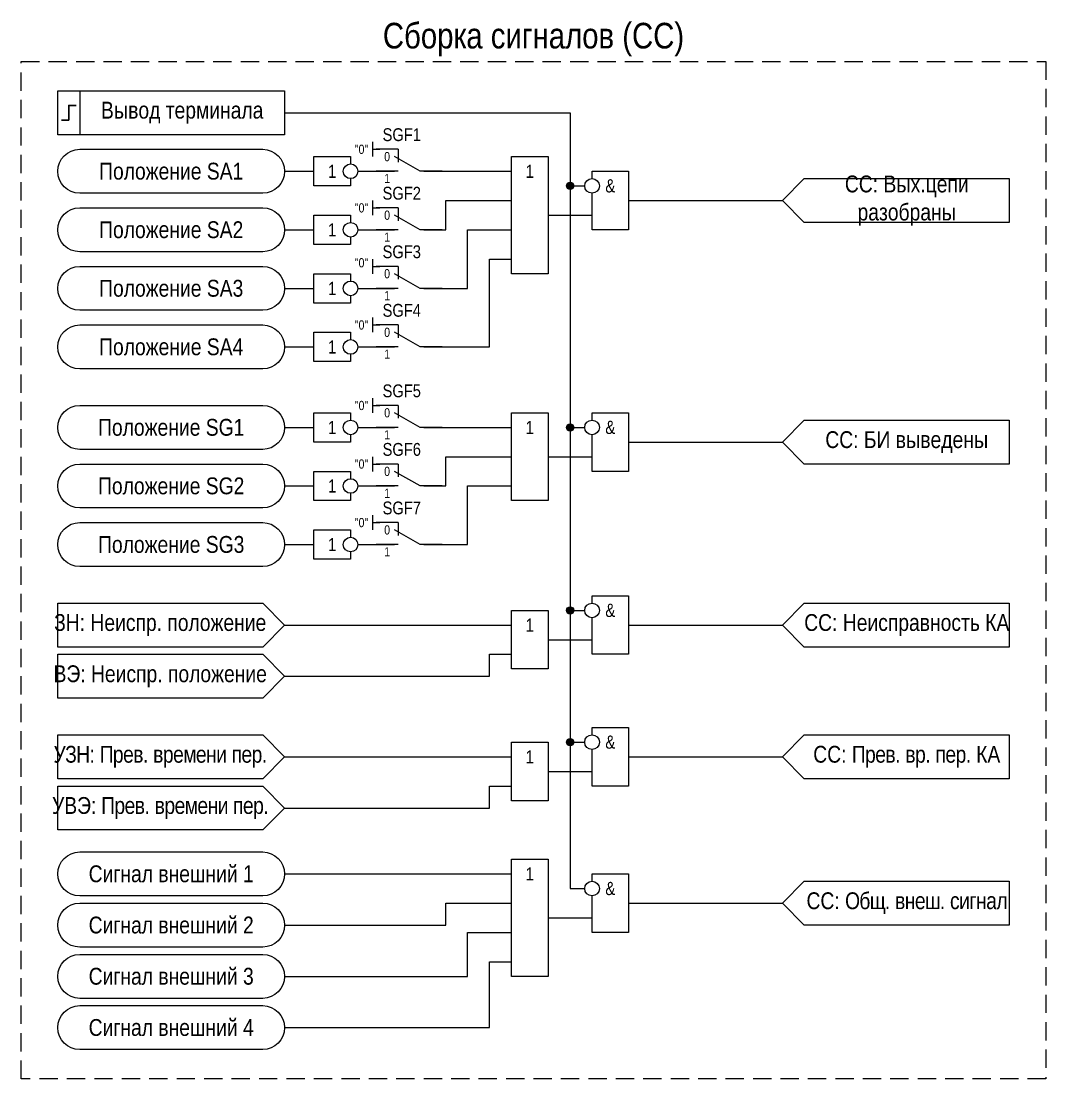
# Model space of a CAD drawing. Header units: millimetres. Extents: x -489 to 539, y 0 to 411.
# Drawn here: x -489 to -349, y 0 to 144.5 of the extents above; entities that cross this region are included whole.
import ezdxf
from ezdxf.enums import TextEntityAlignment as Align

# ---------------------------------------------------------------- set-up
doc = ezdxf.new("R2010")
doc.units = ezdxf.units.MM
doc.linetypes.add('штриховая2', pattern=[0.375, 0.25, -0.125])
doc.layers.add('TEXT', color=7, linetype='Continuous', lineweight=25)
doc.layers.add('Основная', color=7, linetype='Continuous')
doc.styles.add('2.5_Gost_RD', font='ARIALN.TTF', dxfattribs={"height": 2.5})
doc.styles.add('3.5_Gost_RD', font='ARIALN.TTF', dxfattribs={"height": 3.5})
doc.styles.add('Вывод', font='ARIALN.TTF', dxfattribs={"height": 2.5})
doc.styles.add('Компонент', font='ARIALN.TTF', dxfattribs={"height": 3.5})

# ---------------------------------------------------------------- blocks, each defined once
blk = doc.blocks.new('*U78')
at = {"layer": 'Основная', "ltscale": 0.35}
blk.add_line((6, 6), (6, 2.5), dxfattribs=at)
at = {"layer": 'Основная', "color": 0}
blk.add_line((0, 0), (7, 4), dxfattribs=at)
blk = doc.blocks.new('*U92')
at = {"layer": 'Основная', "color": 0}
for p, q in [((-3, 6), (-9, 6)), ((-3, 0), (-9, 0)), ((9, 0), (3, 0))]:
    blk.add_line(p, q, dxfattribs=at)
at = {"layer": 'Основная', "ltscale": 0.25, "xscale": -1}
blk.add_blockref('*U78', (3, 0), dxfattribs=at)
at = {"layer": 'Основная'}
for tag, height, style, p in [('ОУ', 3.5, 'Компонент', (-2, 10)), ('В1', 2.5, 'Вывод', (-13, 6)), ('В2', 2.5, 'Вывод', (-6, 4)), ('В3', 2.5, 'Вывод', (-6, -2))]:
    blk.add_attdef(tag, text='', height=height, dxfattribs=dict(at, style=style)).set_placement(p, align=Align.MIDDLE_CENTER)
blk = doc.blocks.new('*U89')
at = {"layer": 'Основная', "color": 0}
for p, q in [((-3, 6), (-9, 6)), ((-3, 0), (-9, 0)), ((9, 0), (3, 0))]:
    blk.add_line(p, q, dxfattribs=at)
at = {"layer": 'Основная', "ltscale": 0.25, "xscale": -1}
blk.add_blockref('*U78', (3, 0), dxfattribs=at)
at = {"layer": 'Основная'}
for tag, height, style, p in [('ОУ', 3.5, 'Компонент', (-2, 10)), ('В1', 2.5, 'Вывод', (-13, 6)), ('В2', 2.5, 'Вывод', (-6, 4)), ('В3', 2.5, 'Вывод', (-6, -2))]:
    blk.add_attdef(tag, text='', height=height, dxfattribs=dict(at, style=style)).set_placement(p, align=Align.MIDDLE_CENTER)
blk = doc.blocks.new('*U90')
at = {"layer": 'Основная', "color": 0}
for p, q in [((-3, 6), (-9, 6)), ((-3, 0), (-9, 0)), ((9, 0), (3, 0))]:
    blk.add_line(p, q, dxfattribs=at)
at = {"layer": 'Основная', "ltscale": 0.25, "xscale": -1}
blk.add_blockref('*U78', (3, 0), dxfattribs=at)
at = {"layer": 'Основная'}
for tag, height, style, p in [('ОУ', 3.5, 'Компонент', (-2, 10)), ('В1', 2.5, 'Вывод', (-13, 7)), ('В2', 2.5, 'Вывод', (-6, 4)), ('В3', 2.5, 'Вывод', (-6, -2))]:
    blk.add_attdef(tag, text='', height=height, dxfattribs=dict(at, style=style)).set_placement(p, align=Align.MIDDLE_CENTER)
blk = doc.blocks.new('*U91')
at = {"layer": 'Основная', "color": 0}
for p, q in [((-3, 6), (-9, 6)), ((-3, 0), (-9, 0)), ((9, 0), (3, 0))]:
    blk.add_line(p, q, dxfattribs=at)
at = {"layer": 'Основная', "ltscale": 0.25, "xscale": -1}
blk.add_blockref('*U78', (3, 0), dxfattribs=at)
at = {"layer": 'Основная'}
for tag, height, style, p in [('ОУ', 3.5, 'Компонент', (-2, 10)), ('В1', 2.5, 'Вывод', (-13, 6)), ('В2', 2.5, 'Вывод', (-6, 4)), ('В3', 2.5, 'Вывод', (-6, -2))]:
    blk.add_attdef(tag, text='', height=height, dxfattribs=dict(at, style=style)).set_placement(p, align=Align.MIDDLE_CENTER)
blk = doc.blocks.new('*U93')
at = {"layer": 'Основная', "color": 0}
for p, q in [((-3, 6), (-9, 6)), ((-3, 0), (-9, 0)), ((9, 0), (3, 0))]:
    blk.add_line(p, q, dxfattribs=at)
at = {"layer": 'Основная', "ltscale": 0.25, "xscale": -1}
blk.add_blockref('*U78', (3, 0), dxfattribs=at)
at = {"layer": 'Основная'}
for tag, height, style, p in [('ОУ', 3.5, 'Компонент', (-2, 10)), ('В1', 2.5, 'Вывод', (-13, 6)), ('В2', 2.5, 'Вывод', (-6, 4)), ('В3', 2.5, 'Вывод', (-6, -2))]:
    blk.add_attdef(tag, text='', height=height, dxfattribs=dict(at, style=style)).set_placement(p, align=Align.MIDDLE_CENTER)
blk = doc.blocks.new('*U94')
at = {"layer": 'Основная', "color": 0}
for p, q in [((-3, 6), (-9, 6)), ((-3, 0), (-9, 0)), ((9, 0), (3, 0))]:
    blk.add_line(p, q, dxfattribs=at)
at = {"layer": 'Основная', "ltscale": 0.25, "xscale": -1}
blk.add_blockref('*U78', (3, 0), dxfattribs=at)
at = {"layer": 'Основная'}
for tag, height, style, p in [('ОУ', 3.5, 'Компонент', (-2, 10)), ('В1', 2.5, 'Вывод', (-13, 6)), ('В2', 2.5, 'Вывод', (-6, 4)), ('В3', 2.5, 'Вывод', (-6, -2))]:
    blk.add_attdef(tag, text='', height=height, dxfattribs=dict(at, style=style)).set_placement(p, align=Align.MIDDLE_CENTER)
blk = doc.blocks.new('*U95')
at = {"layer": 'Основная', "color": 0}
for p, q in [((-3, 6), (-9, 6)), ((-3, 0), (-9, 0)), ((9, 0), (3, 0))]:
    blk.add_line(p, q, dxfattribs=at)
at = {"layer": 'Основная', "ltscale": 0.25, "xscale": -1}
blk.add_blockref('*U78', (3, 0), dxfattribs=at)
at = {"layer": 'Основная'}
for tag, height, style, p in [('ОУ', 3.5, 'Компонент', (-2, 10)), ('В1', 2.5, 'Вывод', (-13, 6)), ('В2', 2.5, 'Вывод', (-6, 4)), ('В3', 2.5, 'Вывод', (-6, -2))]:
    blk.add_attdef(tag, text='', height=height, dxfattribs=dict(at, style=style)).set_placement(p, align=Align.MIDDLE_CENTER)
blk = doc.blocks.new('Точка')
at = {"ltscale": 100}
h = blk.add_hatch(color=256, dxfattribs=at)
h.dxf.hatch_style = 1
edge = h.paths.add_edge_path()
edge.add_arc((0, 0), 0.5, 0, 360)
blk.add_circle((0, 0), 0.5, dxfattribs=at)

msp = doc.modelspace()

# ---------------------------------------------------------------- linework, layer by layer
at = {"ltscale": 100}
for p, q in [((-441, 128), (-441, 126)), ((-441, 127), (-440, 127)), ((-441, 120), (-441, 118)), ((-441, 119), (-440, 119)), ((-441, 112), (-441, 110)), ((-441, 111), (-440, 111)), ((-441, 104), (-441, 102)), ((-441, 103), (-440, 103)), ((-441, 93), (-441, 91)), ((-441, 92), (-440, 92)), ((-441, 85), (-441, 83)), ((-441, 84), (-440, 84)), ((-441, 77), (-441, 75)), ((-441, 76), (-440, 76))]:
    msp.add_line(p, q, dxfattribs=at)
at = {"linetype": 'штриховая2', "ltscale": 10}
msp.add_lwpolyline([(-489, 139), (-349, 139), (-349, 0), (-489, 0)], close=True, dxfattribs=at)
at = {"ltscale": 100}
for points in [[(-484, 135), (-481, 135), (-481, 129), (-484, 129)], [(-484, 135), (-453, 135), (-453, 129), (-484, 129)], [(-422, 126), (-417, 126), (-417, 110), (-422, 110)], [(-422, 91), (-417, 91), (-417, 79), (-422, 79)], [(-422, 64), (-417, 64), (-417, 56), (-422, 56)], [(-422, 46), (-417, 46), (-417, 38), (-422, 38)], [(-422, 30), (-417, 30), (-417, 14), (-422, 14)]]:
    msp.add_lwpolyline(points, close=True, dxfattribs=at)
at = {"lineweight": 30, "ltscale": 100}
msp.add_lwpolyline([(-481.5, 133), (-482.5, 133), (-482.5, 131), (-483.5, 131)], dxfattribs=at)
at = {"ltscale": 100}
for points in [[(-453, 132), (-414, 132), (-414, 122), (-412, 122)], [(-453, 132), (-414, 132), (-414, 89), (-412, 89)], [(-453, 132), (-414, 132), (-414, 64), (-412, 64)], [(-453, 132), (-414, 132), (-414, 46), (-412, 46)], [(-453, 132), (-414, 132), (-414, 26), (-412, 26)], [(-444, 123), (-444, 122), (-449, 122), (-449, 126), (-444, 126), (-444, 125)], [(-453, 124), (-449, 124)], [(-443, 124), (-438, 124)], [(-434, 124), (-422, 124)], [(-411, 123), (-411, 124), (-406, 124), (-406, 116), (-411, 116), (-411, 121)], [(-385, 120), (-382, 123), (-354, 123), (-354, 117), (-382, 117), (-385, 120)], [(-434, 116), (-431, 116), (-431, 120), (-422, 120)], [(-406, 120), (-385, 120)], [(-444, 115), (-444, 114), (-449, 114), (-449, 118), (-444, 118), (-444, 117)], [(-417, 118), (-411, 118)], [(-453, 116), (-449, 116)], [(-443, 116), (-438, 116)], [(-434, 108), (-428, 108), (-428, 116), (-422, 116)], [(-434, 100), (-425, 100), (-425, 112), (-422, 112)], [(-444, 107), (-444, 106), (-449, 106), (-449, 110), (-444, 110), (-444, 109)], [(-453, 108), (-449, 108)], [(-443, 108), (-438, 108)], [(-444, 99), (-444, 98), (-449, 98), (-449, 102), (-444, 102), (-444, 101)], [(-453, 100), (-449, 100)], [(-443, 100), (-438, 100)], [(-444, 88), (-444, 87), (-449, 87), (-449, 91), (-444, 91), (-444, 90)], [(-411, 90), (-411, 91), (-406, 91), (-406, 83), (-411, 83), (-411, 88)], [(-385, 87), (-382, 90), (-354, 90), (-354, 84), (-382, 84), (-385, 87)], [(-453, 89), (-449, 89)], [(-443, 89), (-438, 89)], [(-434, 89), (-422, 89)], [(-406, 87), (-385, 87)], [(-434, 81), (-431, 81), (-431, 85), (-422, 85)], [(-417, 85), (-411, 85)], [(-444, 80), (-444, 79), (-449, 79), (-449, 83), (-444, 83), (-444, 82)], [(-453, 81), (-449, 81)], [(-443, 81), (-438, 81)], [(-434, 73), (-428, 73), (-428, 81), (-422, 81)], [(-444, 72), (-444, 71), (-449, 71), (-449, 75), (-444, 75), (-444, 74)], [(-453, 73), (-449, 73)], [(-443, 73), (-438, 73)], [(-411, 65), (-411, 66), (-406, 66), (-406, 58), (-411, 58), (-411, 63)], [(-484, 65), (-456, 65), (-453, 62), (-456, 59), (-484, 59), (-484, 65)], [(-385, 62), (-382, 65), (-354, 65), (-354, 59), (-382, 59), (-385, 62)], [(-453, 62), (-422, 62)], [(-406, 62), (-385, 62)], [(-417, 60), (-411, 60)], [(-484, 58), (-456, 58), (-453, 55), (-456, 52), (-484, 52), (-484, 58)], [(-453, 55), (-425, 55), (-425, 58), (-422, 58)], [(-411, 47), (-411, 48), (-406, 48), (-406, 40), (-411, 40), (-411, 45)], [(-484, 47), (-456, 47), (-453, 44), (-456, 41), (-484, 41), (-484, 47)], [(-385, 44), (-382, 47), (-354, 47), (-354, 41), (-382, 41), (-385, 44)], [(-453, 44), (-422, 44)], [(-406, 44), (-385, 44)], [(-417, 42), (-411, 42)], [(-484, 40), (-456, 40), (-453, 37), (-456, 34), (-484, 34), (-484, 40)], [(-453, 37), (-425, 37), (-425, 40), (-422, 40)], [(-453, 28), (-422, 28)], [(-411, 27), (-411, 28), (-406, 28), (-406, 20), (-411, 20), (-411, 25)], [(-385, 24), (-382, 27), (-354, 27), (-354, 21), (-382, 21), (-385, 24)], [(-453, 21), (-431, 21), (-431, 24), (-422, 24)], [(-406, 24), (-385, 24)], [(-417, 22), (-411, 22)], [(-453, 14), (-428, 14), (-428, 20), (-422, 20)], [(-453, 7), (-425, 7), (-425, 16), (-422, 16)]]:
    msp.add_lwpolyline(points, dxfattribs=at)
for points in [[(-481, 121, -1), (-481, 127), (-456, 127, -1), (-456, 121)], [(-481, 113, -1), (-481, 119), (-456, 119, -1), (-456, 113)], [(-481, 105, -1), (-481, 111), (-456, 111, -1), (-456, 105)], [(-481, 97, -1), (-481, 103), (-456, 103, -1), (-456, 97)], [(-481, 86, -1), (-481, 92), (-456, 92, -1), (-456, 86)], [(-481, 78, -1), (-481, 84), (-456, 84, -1), (-456, 78)], [(-481, 70, -1), (-481, 76), (-456, 76, -1), (-456, 70)], [(-481, 25, -1), (-481, 31), (-456, 31, -1), (-456, 25)], [(-481, 18, -1), (-481, 24), (-456, 24, -1), (-456, 18)], [(-481, 11, -1), (-481, 17), (-456, 17, -1), (-456, 11)], [(-481, 4, -1), (-481, 10), (-456, 10, -1), (-456, 4)]]:
    msp.add_lwpolyline(points, format="xyb", close=True, dxfattribs=at)
for centre in [(-444, 124), (-411, 122), (-444, 116), (-444, 108), (-444, 100), (-444, 89), (-411, 89), (-444, 81), (-444, 73), (-411, 64), (-411, 46), (-411, 26)]:
    msp.add_circle(centre, 1, dxfattribs=at)

# ---------------------------------------------------------------- block references
for p in [(-414, 122), (-414, 89), (-414, 64), (-414, 46)]:
    msp.add_blockref('Точка', p, dxfattribs=at)
at = {"layer": 'Основная', "ltscale": 0.25, "xscale": 0.5, "yscale": 0.5, "zscale": 0.5}
for name, p, values in [('*U92', (-436, 124), {'ОУ': 'SGF1', 'В1': '"0"', 'В2': '0', 'В3': '1'}), ('*U89', (-436, 116), {'ОУ': 'SGF2', 'В1': '"0"', 'В2': '0', 'В3': '1'}), ('*U90', (-436, 108), {'ОУ': 'SGF3', 'В1': '"0"', 'В2': '0', 'В3': '1'}), ('*U91', (-436, 100), {'ОУ': 'SGF4', 'В1': '"0"', 'В2': '0', 'В3': '1'}), ('*U93', (-436, 89), {'ОУ': 'SGF5', 'В1': '"0"', 'В2': '0', 'В3': '1'}), ('*U94', (-436, 81), {'ОУ': 'SGF6', 'В1': '"0"', 'В2': '0', 'В3': '1'}), ('*U95', (-436, 73), {'ОУ': 'SGF7', 'В1': '"0"', 'В2': '0', 'В3': '1'})]:
    msp.add_blockref(name, p, dxfattribs=at).add_auto_attribs(values)

# ---------------------------------------------------------------- texts
at = {"ltscale": 100, "attachment_point": 5}
for s, insert, char_height, width, style in [('Сборка сигналов (СС)', (-419, 142), 3.5, 140, '3.5_Gost_RD'), ('Положение SA1', (-468.5, 124), 2.3, 31, '2.5_Gost_RD'), ('1', (-446.5, 124), 1.8, 5, '2.5_Gost_RD'), ('1', (-419.5, 124), 1.8, 5, '2.5_Gost_RD'), ('&', (-408.5, 122), 1.8, 5, '2.5_Gost_RD'), ('СС: Вых.цепи разобраны', (-368, 120), 2.3, 28, '2.5_Gost_RD'), ('Положение SA2', (-468.5, 116), 2.3, 31, '2.5_Gost_RD'), ('1', (-446.5, 116), 1.8, 5, '2.5_Gost_RD'), ('Положение SA3', (-468.5, 108), 2.3, 31, '2.5_Gost_RD'), ('1', (-446.5, 108), 1.8, 5, '2.5_Gost_RD'), ('Положение SA4', (-468.5, 100), 2.3, 31, '2.5_Gost_RD'), ('1', (-446.5, 100), 1.8, 5, '2.5_Gost_RD'), ('Положение SG1', (-468.5, 89), 2.3, 31, '2.5_Gost_RD'), ('1', (-446.5, 89), 1.8, 5, '2.5_Gost_RD'), ('1', (-419.5, 89), 1.8, 5, '2.5_Gost_RD'), ('&', (-408.5, 89), 1.8, 5, '2.5_Gost_RD'), ('СС: БИ выведены', (-368, 87), 2.3, 28, '2.5_Gost_RD'), ('\\pt23;Положение SG2', (-468.5, 81), 2.3, 31, '2.5_Gost_RD'), ('1', (-446.5, 81), 1.8, 5, '2.5_Gost_RD'), ('Положение SG3', (-468.5, 73), 2.3, 31, '2.5_Gost_RD'), ('1', (-446.5, 73), 1.8, 5, '2.5_Gost_RD'), ('&', (-408.5, 64), 1.8, 5, '2.5_Gost_RD'), ('1', (-419.5, 62), 1.8, 5, '2.5_Gost_RD'), ('СС: Неисправность КА', (-368, 62), 2.3, 28, '2.5_Gost_RD'), ('&', (-408.5, 46), 1.8, 5, '2.5_Gost_RD'), ('1', (-419.5, 44), 1.8, 5, '2.5_Gost_RD'), ('СС: {\\T0.95;Прев. вр. пер.} КА', (-368, 44), 2.3, 28, '2.5_Gost_RD'), ('Сигнал внешний 1', (-468.5, 28), 2.3, 31, '2.5_Gost_RD'), ('1', (-419.5, 28), 1.8, 5, '2.5_Gost_RD'), ('&', (-408.5, 26), 1.8, 5, '2.5_Gost_RD'), ('СС: {\\T0.95;Общ. внеш. сигнал}', (-368, 24), 2.3, 28, '2.5_Gost_RD'), ('Сигнал внешний 2', (-468.5, 21), 2.3, 31, '2.5_Gost_RD'), ('Сигнал внешний 3', (-468.5, 14), 2.3, 31, '2.5_Gost_RD'), ('Сигнал внешний 4', (-468.5, 7), 2.3, 31, '2.5_Gost_RD')]:
    msp.add_mtext(s, dxfattribs=dict(at, insert=insert, char_height=char_height, width=width, style=style))
at = {"layer": 'TEXT', "ltscale": 100, "char_height": 2.3, "width": 28, "attachment_point": 5, "style": '2.5_Gost_RD'}
for s, insert in [('Вывод терминала', (-467, 132)), ('ЗН: Неиспр. положение', (-470, 62)), ('ВЭ: Неиспр. положение', (-470, 55)), ('{\\T0.95;УЗН: Прев. времени пер.}', (-470, 44)), ('УВЭ{\\T0.95;: Прев. времени пер.}', (-470, 37))]:
    msp.add_mtext(s, dxfattribs=dict(at, insert=insert))

doc.saveas('drawing.dxf')
